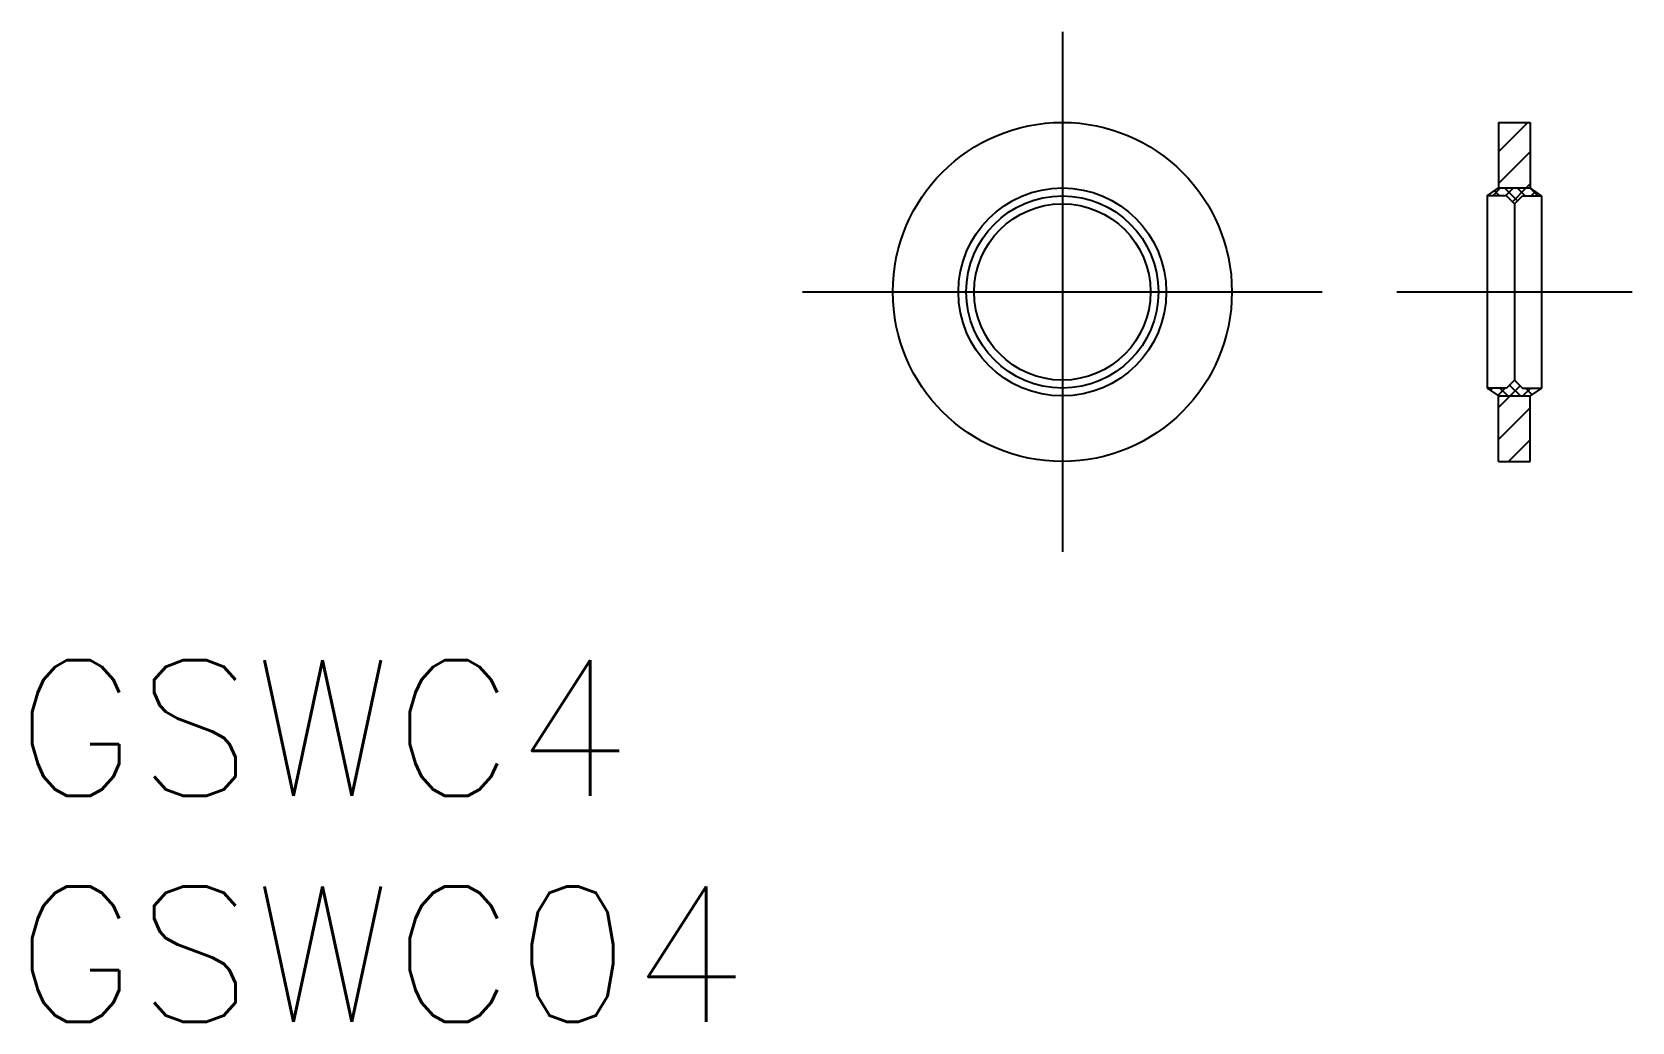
# Model space of a CAD drawing. Extents: x -22.8 to 12.6, y -16.1 to 5.8.
import ezdxf

# ---------------------------------------------------------------- set-up
doc = ezdxf.new("R2010")
doc.units = 0
doc.linetypes.add('CENTER', pattern=[50.8, 31.75, -6.35, 6.35, -6.35])
doc.layers.get('0').update_dxf_attribs({"linetype": 'CONTINUOUS'})
doc.layers.add('CENTER', color=1, linetype='CENTER')
doc.styles.get("Standard").update_dxf_attribs({"font": 'txt.shx', "height": 3, "bigfont": 'bigfont.shx'})

msp = doc.modelspace()

# ---------------------------------------------------------------- linework, layer by layer
at = {"color": 7, "linetype": 'CONTINUOUS'}
for p, q in [((9.65, 3.75), (9.65, 2.3)), ((9.65, 3.75), (10.35, 3.75)), ((10.35, 3.75), (10.35, 2.3)), ((9.4, 2.125), (9.65, 2.3)), ((9.825, 2.125), (9.4, 2.125)), ((9.4, 2.125), (9.4, -2.125)), ((9.65, 2.3), (10.35, 2.3)), ((10, 1.95), (9.825, 2.125)), ((10, 1.95), (10.175, 2.125)), ((10.175, 2.125), (10.6, 2.125)), ((10.6, 2.125), (10.35, 2.3)), ((10.6, 2.125), (10.6, -2.125)), ((10, 1.95), (10, -1.95)), ((10, -1.95), (9.825, -2.125)), ((10, -1.95), (10.175, -2.125)), ((9.4, -2.125), (9.65, -2.3)), ((9.825, -2.125), (9.4, -2.125)), ((9.65, -2.3), (10.35, -2.3)), ((9.65, -3.75), (9.65, -2.3)), ((10.175, -2.125), (10.6, -2.125)), ((10.6, -2.125), (10.35, -2.3)), ((10.35, -3.75), (10.35, -2.3)), ((9.65, -3.75), (10.35, -3.75))]:
    msp.add_line(p, q, dxfattribs=at)
at = {"color": 3, "linetype": 'CONTINUOUS'}
for p, q in [((9.65, 3.103), (10.297, 3.75)), ((9.65, 2.396), (10.35, 3.096)), ((9.52, 2.125), (9.695, 2.3)), ((9.67, 2.125), (9.559, 2.236)), ((10.064, 2.014), (9.778, 2.3)), ((9.803, 2.125), (9.978, 2.3)), ((9.956, 1.994), (10.261, 2.3)), ((10.235, 2.125), (10.06, 2.3)), ((10.261, 2.3), (10.35, 2.389)), ((10.518, 2.125), (10.343, 2.3)), ((10.369, 2.125), (10.464, 2.22)), ((10.135, -2.3), (9.892, -2.058)), ((9.904, -2.3), (10.127, -2.077)), ((9.467, -2.172), (9.513, -2.125)), ((9.633, -2.288), (9.796, -2.125)), ((9.65, -2.554), (9.904, -2.3)), ((9.852, -2.3), (9.677, -2.125)), ((10.187, -2.3), (10.362, -2.125)), ((10.39, -2.272), (10.243, -2.125)), ((10.556, -2.156), (10.526, -2.125)), ((9.65, -3.261), (10.35, -2.561)), ((9.868, -3.75), (10.35, -3.268))]:
    msp.add_line(p, q, dxfattribs=at)
at = {"color": 7, "linetype": 'CONTINUOUS'}
for radius in [3.75, 2.3, 2.125, 1.95]:
    msp.add_circle((0, 0), radius, dxfattribs=at)
at = {"layer": 'CENTER', "color": 1, "linetype": 'CENTER'}
for p, q in [((0, 5.75), (0, -5.75)), ((-5.75, 0), (5.75, 0)), ((7.4, 0), (12.6, 0))]:
    msp.add_line(p, q, dxfattribs=at)

# ---------------------------------------------------------------- texts
at = {"color": 7, "linetype": 'CONTINUOUS'}
for s, p in [('GSWC4', (-23.175, -11.147)), ('GSWC04', (-23.175, -16.147))]:
    msp.add_text(s, height=3, dxfattribs=at).set_placement(p)

doc.saveas('drawing.dxf')
